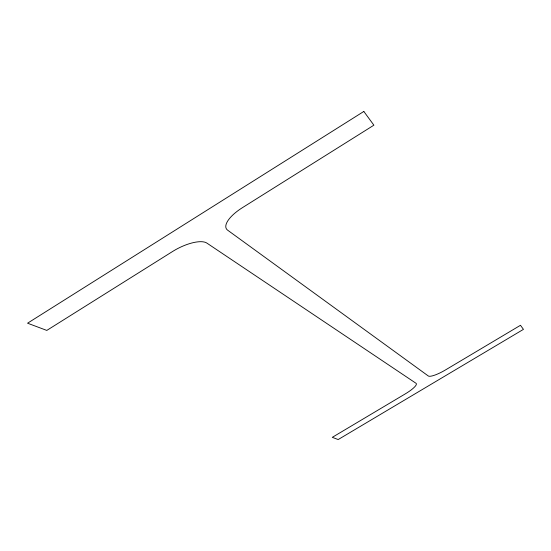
<?xml version="1.0" encoding="UTF-8"?>
<svg xmlns="http://www.w3.org/2000/svg" width="551" height="551" viewBox="0 0 551 551"><rect width="100%" height="100%" fill="white"/><g stroke="black" fill="none" stroke-linecap="round" stroke-linejoin="round"><path stroke-width="0.83" d="M363.832 111.454L27.55 323.203L46.801 330.414L172.559 251.511A28.576 10.683 -27.2 0 1 206.935 243.129L416.026 383.289A16.53 3.616 -29.3 0 1 405.371 393.827L332.294 437.336L338.197 439.546L523.45 329.36L520.475 325.29L445.525 369.914A16.626 3.643 -29.7 0 1 428.299 375.975L227.632 230.173A28.707 10.882 -28.6 0 1 242.337 207.727L373.888 125.187L363.832 111.454"/></g></svg>
